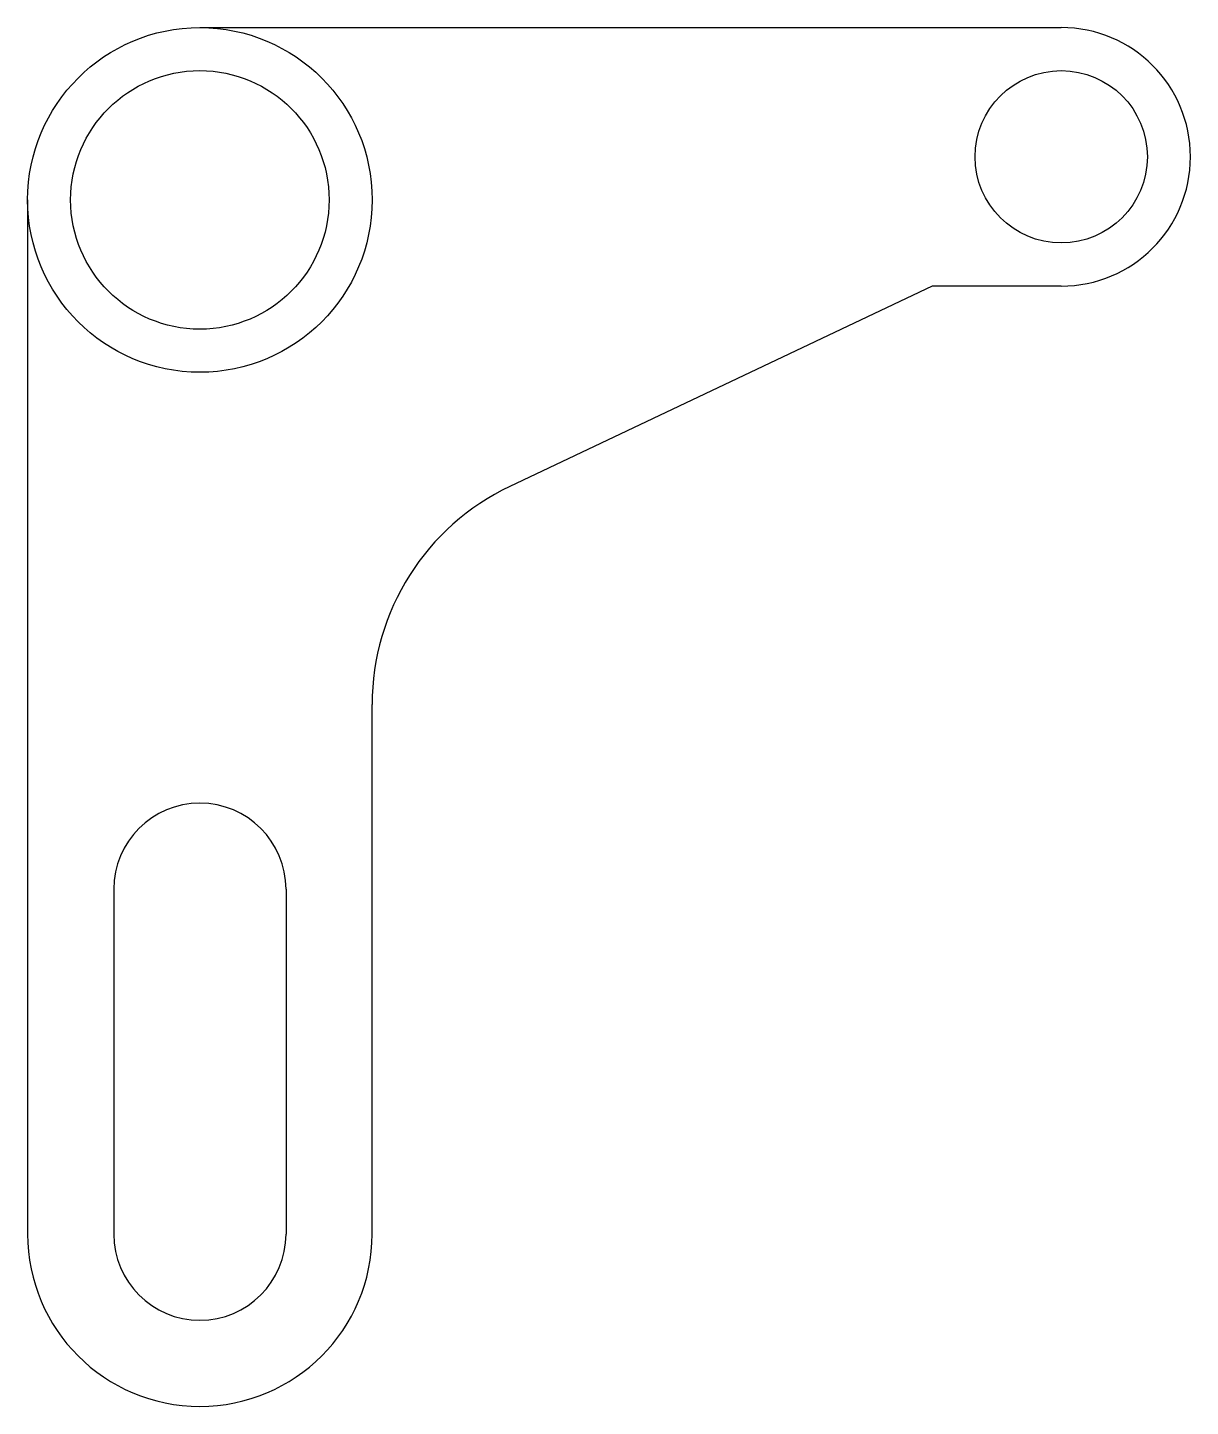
# Model space of a CAD drawing. Header units: inches. Extents: x -2 to 133, y -10 to 150.
import ezdxf

# ---------------------------------------------------------------- set-up
doc = ezdxf.new("R2010")
doc.units = ezdxf.units.IN
doc.header["$MEASUREMENT"] = 0

msp = doc.modelspace()

# ---------------------------------------------------------------- linework, layer by layer
for p, q in [((17.55, 149.6), (117.55, 149.6)), ((-2.45, 129.6), (-2.45, 9.6)), ((102.55, 119.6), (53.55, 96.36)), ((117.55, 119.6), (102.55, 119.6)), ((37.55, 9.6), (37.55, 71.06)), ((7.55, 49.6), (7.55, 9.6)), ((27.55, 49.6), (27.55, 9.6))]:
    msp.add_line(p, q)
for centre, radius in [((17.55, 129.6), 20), ((17.55, 129.6), 15), ((117.55, 134.6), 10)]:
    msp.add_circle(centre, radius)
for centre, radius, start, end in [((117.55, 134.6), 15, 270, 90), ((65.55, 71.06), 28, 115.3724, 180), ((17.55, 49.6), 10, 0, 180), ((17.55, 9.6), 20, 180, 0), ((17.55, 9.6), 10, 180, 0)]:
    msp.add_arc(centre, radius, start, end)

doc.saveas('drawing.dxf')
